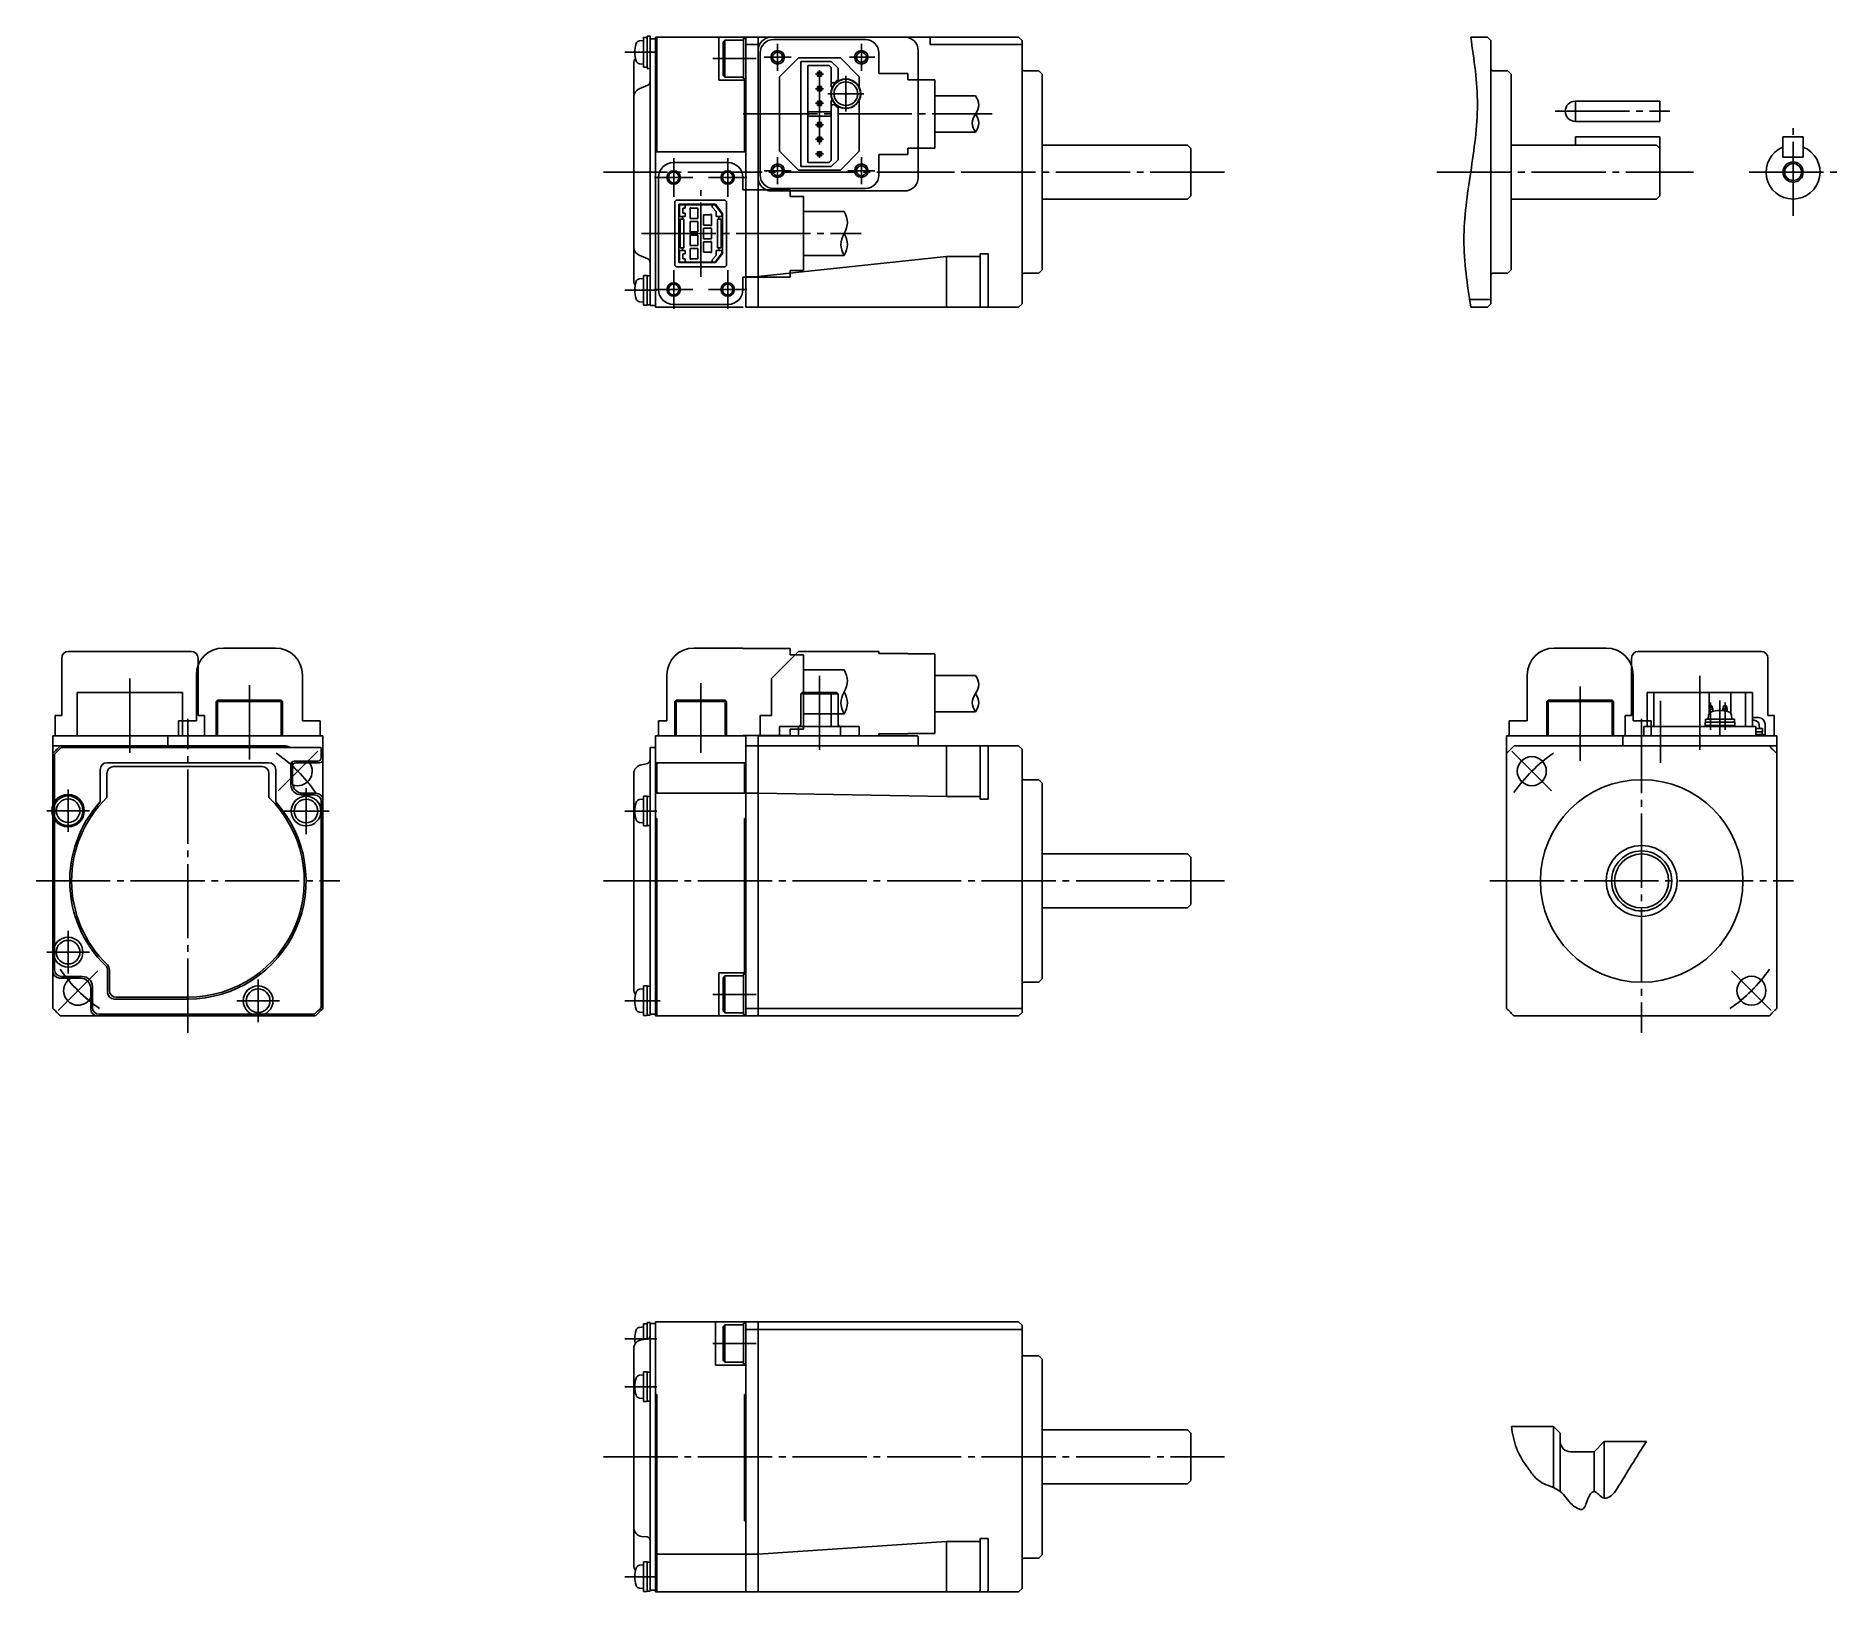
# Model space of a CAD drawing. Header units: millimetres. Extents: x -140 to 127, y -102 to 129.
import ezdxf

# ---------------------------------------------------------------- set-up
doc = ezdxf.new("R2010")
doc.units = ezdxf.units.MM
doc.linetypes.add('DASH_CENTER', pattern=[14, 11, -1, 1, -1])

msp = doc.modelspace()

# ---------------------------------------------------------------- linework, layer by layer
at = {"color": 7, "linetype": 'Continuous'}
for p, q in [((-49.05, 128.45), (-49.55, 128.45)), ((-49.55, 124.05), (-49.55, 128.45)), ((-48.6, 128.65), (-49.05, 128.65)), ((-49.05, 123.85), (-49.05, 128.65)), ((-48.6, 126.45), (-48.6, 128.65)), ((-48.6, 128.25), (-47.8, 128.25)), ((-47.8, 128.5), (-34.4, 128.5)), ((-47.8, 88.5), (-47.8, 128.5)), ((-47.6, 128.5), (-47.6, 111.5)), ((-38.4, 122.1), (-38.4, 128.5)), ((-37.53, 128.05), (-37.78, 127.8)), ((-37.53, 128.05), (-34.78, 128.05)), ((-37.53, 128.05), (-37.53, 122.55)), ((-34.4, 128.3), (-34.78, 128.3)), ((-34.78, 122.3), (-34.78, 128.3)), ((-34.4, 128.5), (-34.4, 88.5)), ((-32.6, 128.5), (-34.4, 128.5)), ((-32.5, 128.5), (-32.6, 128.4)), ((-32.6, 128.5), (-32.6, 126.5)), ((6, 128.5), (-32.5, 128.5)), ((-7.1, 127.37), (-7.1, 128.5)), ((6, 128.5), (6.5, 128)), ((75.46, 128.5), (72.96, 128.5)), ((75.96, 128), (75.46, 128.5)), ((-49.55, 128), (-50.14, 127.95)), ((-48.6, 121.83), (-48.6, 126.45)), ((-37.78, 122.8), (-37.78, 127.8)), ((-32.6, 127.37), (-34.4, 127.37)), ((-32.6, 126.5), (-32.6, 107.7)), ((-29.4, 122.6), (-26.6, 125.4)), ((-26.6, 125.4), (-20.4, 125.4)), ((-20.4, 125.4), (-17.6, 122.6)), ((-8.9, 126.5), (-8.9, 107.7)), ((6.5, 127.37), (-7.1, 127.37)), ((6.5, 89), (6.5, 128)), ((75.96, 89), (75.96, 128)), ((-51, 119.63), (-51, 124.57)), ((-50.14, 124.55), (-49.55, 124.5)), ((-49.05, 124.05), (-49.55, 124.05)), ((-48.6, 123.85), (-49.05, 123.85)), ((-37.78, 122.8), (-37.53, 122.55)), ((-26.25, 109.3), (-26.25, 124.9)), ((-26.25, 124.9), (-21.75, 124.9)), ((-25.25, 124.3), (-22.05, 124.3)), ((-25.25, 109.9), (-25.25, 124.3)), ((-23.82, 123.32), (-23.72, 123.22)), ((-23.18, 123.32), (-23.82, 123.32)), ((-23.82, 123.32), (-23.82, 122.68)), ((-23.82, 122.68), (-23.72, 122.78)), ((-23.28, 123.22), (-23.72, 123.22)), ((-23.72, 123.22), (-23.72, 122.78)), ((-23.72, 122.78), (-23.28, 122.78)), ((-23.28, 123.22), (-23.18, 123.32)), ((-23.28, 122.78), (-23.28, 123.22)), ((-23.28, 122.78), (-23.18, 122.68)), ((-23.18, 122.68), (-23.18, 123.32)), ((-22.05, 124.3), (-21.75, 124)), ((-21.75, 124.9), (-20.75, 123.9)), ((-21.75, 122), (-21.75, 124)), ((-20.75, 123.9), (-20.75, 122.15)), ((9, 123.5), (6.8, 123.5)), ((9, 123.5), (9.5, 123)), ((9.5, 123), (9.5, 94)), ((78.46, 123.5), (76.26, 123.5)), ((78.46, 123.5), (78.96, 123)), ((78.96, 123), (78.96, 94)), ((-48.91, 121.37), (-50.2, 120.83)), ((-48.6, 95.17), (-48.6, 121.83)), ((-34.6, 122.1), (-38.4, 122.1)), ((-34.78, 122.55), (-37.53, 122.55)), ((-34.4, 122.3), (-34.78, 122.3)), ((-34.6, 111.5), (-34.6, 122.3)), ((-29.4, 111.6), (-29.4, 122.6)), ((-23.82, 122.68), (-23.18, 122.68)), ((-23.82, 121.17), (-23.82, 120.53)), ((-23.18, 121.17), (-23.82, 121.17)), ((-23.82, 121.17), (-23.72, 121.07)), ((-23.82, 120.53), (-23.72, 120.63)), ((-23.82, 120.53), (-23.18, 120.53)), ((-23.72, 121.07), (-23.72, 120.63)), ((-23.28, 121.07), (-23.72, 121.07)), ((-23.72, 120.63), (-23.28, 120.63)), ((-23.28, 121.07), (-23.18, 121.17)), ((-23.28, 120.63), (-23.28, 121.07)), ((-23.28, 120.63), (-23.18, 120.53)), ((-23.18, 120.53), (-23.18, 121.17)), ((-21.75, 122), (-21.75, 121.1)), ((-21.75, 121.1), (-21.56, 121.1)), ((-17.6, 122.6), (-17.6, 121.02)), ((-51, 108.5), (-51, 119.63)), ((-25.25, 117.4), (-21.75, 117.4)), ((-23.82, 119.02), (-23.72, 118.92)), ((-23.18, 119.02), (-23.82, 119.02)), ((-23.82, 119.02), (-23.82, 118.38)), ((-23.82, 118.38), (-23.72, 118.48)), ((-23.82, 118.38), (-23.18, 118.38)), ((-23.28, 118.92), (-23.72, 118.92)), ((-23.72, 118.92), (-23.72, 118.48)), ((-23.72, 118.48), (-23.28, 118.48)), ((-23.28, 118.92), (-23.18, 119.02)), ((-23.28, 118.48), (-23.28, 118.92)), ((-23.28, 118.48), (-23.18, 118.38)), ((-23.18, 118.38), (-23.18, 119.02)), ((-21.75, 119.1), (-21.56, 119.1)), ((-21.75, 118.2), (-21.75, 119.1)), ((-21.75, 118.2), (-21.75, 110.2)), ((-20.75, 118.05), (-20.75, 110.3)), ((-17.6, 119.18), (-17.6, 111.6)), ((100.96, 119), (88.46, 119)), ((88.46, 119), (88.46, 116)), ((100.96, 116), (100.96, 119)), ((-21.75, 116.8), (-25.25, 116.8)), ((-23.82, 115.82), (-23.82, 115.18)), ((-23.18, 115.82), (-23.82, 115.82)), ((-23.72, 115.72), (-23.82, 115.82)), ((-23.72, 115.28), (-23.82, 115.18)), ((-23.82, 115.18), (-23.18, 115.18)), ((-23.72, 115.72), (-23.72, 115.28)), ((-23.28, 115.72), (-23.72, 115.72)), ((-23.72, 115.28), (-23.28, 115.28)), ((-23.18, 115.82), (-23.28, 115.72)), ((-23.28, 115.28), (-23.28, 115.72)), ((-23.18, 115.18), (-23.28, 115.28)), ((-23.18, 115.18), (-23.18, 115.82)), ((88.46, 116), (100.96, 116)), ((-23.72, 113.57), (-23.82, 113.67)), ((-23.18, 113.67), (-23.82, 113.67)), ((-23.82, 113.67), (-23.82, 113.03)), ((-23.72, 113.13), (-23.82, 113.03)), ((-23.82, 113.03), (-23.18, 113.03)), ((-23.28, 113.57), (-23.72, 113.57)), ((-23.72, 113.57), (-23.72, 113.13)), ((-23.72, 113.13), (-23.28, 113.13)), ((-23.18, 113.67), (-23.28, 113.57)), ((-23.28, 113.13), (-23.28, 113.57)), ((-23.18, 113.03), (-23.28, 113.13)), ((-23.18, 113.03), (-23.18, 113.67)), ((31, 112.5), (9.5, 112.5)), ((31, 112.5), (31.5, 112)), ((100.46, 112.5), (78.96, 112.5)), ((88.46, 113.7), (100.96, 113.7)), ((88.46, 112.5), (88.46, 113.7)), ((100.46, 112.5), (100.96, 112)), ((100.96, 113.7), (100.96, 112)), ((119.21, 113.7), (119.21, 110.7)), ((119.21, 113.7), (122.21, 113.7)), ((122.21, 110.7), (122.21, 113.7)), ((-47.8, 111.5), (-34.4, 111.5)), ((-26.6, 108.8), (-29.4, 111.6)), ((-22.05, 109.9), (-25.25, 109.9)), ((-23.82, 111.52), (-23.82, 110.88)), ((-23.18, 111.52), (-23.82, 111.52)), ((-23.72, 111.42), (-23.82, 111.52)), ((-23.72, 110.98), (-23.82, 110.88)), ((-23.82, 110.88), (-23.18, 110.88)), ((-23.72, 111.42), (-23.72, 110.98)), ((-23.28, 111.42), (-23.72, 111.42)), ((-23.72, 110.98), (-23.28, 110.98)), ((-23.18, 111.52), (-23.28, 111.42)), ((-23.28, 110.98), (-23.28, 111.42)), ((-23.18, 110.88), (-23.28, 110.98)), ((-23.18, 110.88), (-23.18, 111.52)), ((-21.75, 110.2), (-22.05, 109.9)), ((-20.75, 110.3), (-21.75, 109.3)), ((-17.6, 111.6), (-20.4, 108.8)), ((31.5, 105), (31.5, 112)), ((100.96, 105), (100.96, 112)), ((119.21, 110.7), (122.21, 110.7)), ((-51, 97.37), (-51, 108.5)), ((-32.6, 107.7), (-32.6, 88.5)), ((-20.4, 108.8), (-26.6, 108.8)), ((-21.75, 109.3), (-26.25, 109.3)), ((-44.93, 104.13), (-44.73, 104.33)), ((-44.93, 104.13), (-44.93, 94.68)), ((-37.48, 104.33), (-44.73, 104.33)), ((-37.48, 104.33), (-37.28, 104.13)), ((-37.28, 94.68), (-37.28, 104.13)), ((-10.9, 105.7), (-30.6, 105.7)), ((9.5, 104.5), (31, 104.5)), ((31.5, 105), (31, 104.5)), ((78.96, 104.5), (100.46, 104.5)), ((100.96, 105), (100.46, 104.5)), ((-44.35, 95.08), (-44.35, 103.73)), ((-44.35, 103.73), (-38.9, 103.73)), ((-44.25, 101.9), (-44.25, 103.65)), ((-44.25, 103.65), (-43.4, 103.65)), ((-43.4, 101.9), (-44.25, 101.9)), ((-44.15, 101.5), (-44.15, 97.3)), ((-44.15, 101.5), (-43.58, 101.5)), ((-43.8, 101.9), (-43.8, 101.5)), ((-43.4, 103.15), (-43.75, 103.15)), ((-43.75, 103.15), (-43.75, 102.4)), ((-43.75, 102.4), (-43.4, 102.4)), ((-43.58, 101.5), (-43.58, 97.3)), ((-43.4, 103.65), (-43.4, 103.15)), ((-43.4, 103.65), (-39.4, 103.65)), ((-43.4, 102.4), (-43.4, 101.9)), ((-42.68, 103.2), (-42.68, 101.6)), ((-42.5, 103.2), (-42.68, 103.2)), ((-42.68, 101.6), (-42.5, 101.6)), ((-42.5, 103.17), (-42.5, 103.2)), ((-41.5, 103.17), (-42.5, 103.17)), ((-42.5, 101.63), (-41.5, 101.63)), ((-42.5, 101.6), (-42.5, 101.63)), ((-41.5, 101.63), (-41.5, 103.17)), ((-39.7, 102.17), (-40.7, 102.17)), ((-40.7, 102.17), (-40.7, 100.63)), ((-39.7, 102.2), (-39.7, 102.17)), ((-39.52, 102.2), (-39.7, 102.2)), ((-39.52, 100.6), (-39.52, 102.2)), ((-39.4, 103.28), (-39.4, 103.65)), ((-38.97, 103.65), (-39.4, 103.65)), ((-38.8, 102.65), (-39.4, 103.28)), ((-37.95, 102.32), (-38.97, 103.65)), ((-37.85, 102.35), (-38.9, 103.73)), ((-38.8, 101.9), (-38.8, 102.65)), ((-37.95, 101.9), (-38.8, 101.9)), ((-38.63, 97.3), (-38.63, 101.5)), ((-38.63, 101.5), (-38.05, 101.5)), ((-38.4, 101.5), (-38.4, 101.9)), ((-38.05, 97.3), (-38.05, 101.5)), ((-37.95, 101.9), (-37.95, 102.32)), ((-37.85, 96.45), (-37.85, 102.35)), ((-44.15, 100.25), (-44.35, 100.25)), ((-42.5, 101.2), (-42.68, 101.2)), ((-42.68, 101.2), (-42.68, 99.6)), ((-42.68, 99.6), (-42.5, 99.6)), ((-42.5, 99.2), (-42.68, 99.2)), ((-42.68, 99.2), (-42.68, 97.6)), ((-42.5, 101.17), (-42.5, 101.2)), ((-41.5, 101.17), (-42.5, 101.17)), ((-42.5, 99.6), (-42.5, 99.63)), ((-42.5, 99.63), (-41.5, 99.63)), ((-42.5, 99.17), (-42.5, 99.2)), ((-41.5, 99.17), (-42.5, 99.17)), ((-41.5, 99.63), (-41.5, 101.17)), ((-41.5, 97.63), (-41.5, 99.17)), ((-40.7, 100.63), (-39.7, 100.63)), ((-40.7, 100.17), (-40.7, 98.63)), ((-39.7, 100.17), (-40.7, 100.17)), ((-39.7, 100.63), (-39.7, 100.6)), ((-39.7, 100.6), (-39.52, 100.6)), ((-39.52, 100.2), (-39.7, 100.2)), ((-39.7, 100.2), (-39.7, 100.17)), ((-39.52, 98.6), (-39.52, 100.2)), ((-38.05, 100.25), (-37.85, 100.25)), ((-51, 92.43), (-51, 97.37)), ((-50.2, 96.17), (-48.91, 95.63)), ((-44.35, 98.55), (-44.15, 98.55)), ((-44.25, 95.15), (-44.25, 96.9)), ((-44.25, 96.9), (-43.4, 96.9)), ((-43.58, 97.3), (-44.15, 97.3)), ((-43.8, 97.3), (-43.8, 96.9)), ((-43.4, 96.4), (-43.75, 96.4)), ((-43.75, 96.4), (-43.75, 95.65)), ((-43.4, 96.9), (-43.4, 96.4)), ((-42.68, 97.6), (-42.5, 97.6)), ((-42.68, 97.2), (-42.68, 95.6)), ((-42.5, 97.2), (-42.68, 97.2)), ((-42.5, 97.6), (-42.5, 97.63)), ((-42.5, 97.63), (-41.5, 97.63)), ((-42.5, 97.17), (-42.5, 97.2)), ((-41.5, 97.17), (-42.5, 97.17)), ((-41.5, 95.63), (-41.5, 97.17)), ((-40.7, 98.63), (-39.7, 98.63)), ((-40.7, 98.17), (-40.7, 96.63)), ((-39.7, 98.17), (-40.7, 98.17)), ((-40.7, 96.63), (-39.7, 96.63)), ((-39.7, 98.63), (-39.7, 98.6)), ((-39.7, 98.6), (-39.52, 98.6)), ((-39.52, 98.2), (-39.7, 98.2)), ((-39.7, 98.2), (-39.7, 98.17)), ((-39.7, 96.63), (-39.7, 96.6)), ((-39.7, 96.6), (-39.52, 96.6)), ((-39.52, 96.6), (-39.52, 98.2)), ((-39.4, 95.52), (-38.8, 96.15)), ((-38.97, 95.15), (-37.95, 96.48)), ((-38.9, 95.08), (-37.85, 96.45)), ((-38.8, 96.15), (-38.8, 96.9)), ((-38.8, 96.9), (-37.95, 96.9)), ((-38.05, 97.3), (-38.63, 97.3)), ((-38.4, 96.9), (-38.4, 97.3)), ((-37.85, 98.55), (-38.05, 98.55)), ((-37.95, 96.48), (-37.95, 96.9)), ((1.5, 96.4), (0.3, 96.4)), ((0.3, 96.4), (0.3, 88.5)), ((1.5, 88.5), (1.5, 96.4)), ((-48.6, 90.55), (-48.6, 95.17)), ((-44.93, 94.68), (-44.73, 94.48)), ((-44.73, 94.48), (-37.48, 94.48)), ((-38.9, 95.08), (-44.35, 95.08)), ((-43.4, 95.15), (-44.25, 95.15)), ((-43.75, 95.65), (-43.4, 95.65)), ((-43.4, 95.65), (-43.4, 95.15)), ((-43.4, 95.15), (-39.4, 95.15)), ((-42.68, 95.6), (-42.5, 95.6)), ((-42.5, 95.63), (-41.5, 95.63)), ((-42.5, 95.6), (-42.5, 95.63)), ((-39.4, 95.15), (-39.4, 95.52)), ((-39.4, 95.15), (-38.97, 95.15)), ((-37.28, 94.68), (-37.48, 94.48)), ((-32.6, 93.04), (-4.7, 96)), ((0.3, 96), (-4.7, 96)), ((-4.7, 96), (-4.7, 88.5)), ((6.8, 93.5), (9, 93.5)), ((9.5, 94), (9, 93.5)), ((76.26, 93.5), (78.46, 93.5)), ((78.96, 94), (78.46, 93.5)), ((-49.55, 92.75), (-50.14, 92.7)), ((-49.05, 93.2), (-49.55, 93.2)), ((-49.55, 88.8), (-49.55, 93.2)), ((-49.05, 88.8), (-49.05, 93.2)), ((-48.6, 93.15), (-49.05, 93.15)), ((-32.6, 93), (-34.4, 93)), ((-50.14, 89.3), (-49.55, 89.25)), ((-49.05, 88.8), (-49.55, 88.8)), ((-48.6, 88.85), (-49.05, 88.85)), ((-48.6, 88.75), (-48.6, 90.55)), ((-47.8, 88.75), (-48.6, 88.75)), ((-34.8, 88.5), (-47.8, 88.5)), ((-32.6, 88.5), (-34.4, 88.5)), ((-32.6, 88.5), (6, 88.5)), ((6, 88.5), (6.5, 89)), ((72.69, 89.63), (75.96, 89.63)), ((72.96, 88.5), (75.46, 88.5)), ((75.96, 89), (75.46, 88.5)), ((-133.45, 31.4), (-133.45, 25)), ((-117.85, 31.4), (-133.45, 31.4)), ((-117.85, 25), (-117.85, 31.4)), ((-112.88, 30.1), (-112.68, 30.3)), ((-112.88, 25), (-112.88, 30.1)), ((-112.88, 30.1), (-103.02, 30.1)), ((-112.68, 25), (-112.68, 30.3)), ((-112.68, 30.3), (-103.22, 30.3)), ((-103.22, 30.3), (-103.02, 30.1)), ((-103.22, 30.3), (-103.22, 25)), ((-103.02, 30.1), (-103.02, 25)), ((-44.93, 30.1), (-44.73, 30.3)), ((-44.93, 30.1), (-37.28, 30.1)), ((-44.93, 25), (-44.93, 30.1)), ((-44.73, 25), (-44.73, 30.3)), ((-44.73, 30.3), (-37.48, 30.3)), ((-37.48, 30.3), (-37.48, 25)), ((-37.48, 30.3), (-37.28, 30.1)), ((-37.28, 30.1), (-37.28, 25)), ((-26.25, 31.2), (-26.05, 31.4)), ((-26.25, 31.2), (-20.75, 31.2)), ((-26.25, 26.6), (-26.25, 31.2)), ((-26.05, 31.4), (-20.95, 31.4)), ((-21.75, 31.2), (-21.95, 31.4)), ((-21.75, 31.2), (-21.75, 26.4)), ((-20.95, 31.4), (-20.75, 31.2)), ((-20.75, 31.2), (-20.75, 26.6)), ((84.45, 30.3), (84.25, 30.1)), ((84.25, 25), (84.25, 30.1)), ((84.25, 30.1), (94.1, 30.1)), ((84.45, 25), (84.45, 30.3)), ((84.45, 30.3), (93.9, 30.3)), ((93.9, 25), (93.9, 30.3)), ((94.1, 30.1), (93.9, 30.3)), ((94.1, 30.1), (94.1, 25)), ((99.08, 31.4), (99.08, 26.4)), ((114.68, 31.4), (99.08, 31.4)), ((100.08, 31.4), (100.08, 26.4)), ((108.28, 31.4), (108.28, 28.33)), ((108.28, 29.45), (108.7, 29.45)), ((108.7, 29.45), (108.8, 28.95)), ((110.31, 28.95), (110.41, 29.45)), ((110.41, 29.45), (110.85, 29.45)), ((110.85, 29.45), (110.95, 28.95)), ((111.47, 31.4), (111.47, 28.33)), ((113.68, 31.4), (113.68, 26.4)), ((114.68, 26.4), (114.68, 31.4)), ((107.68, 26.5), (107.68, 27)), ((107.68, 27), (109.88, 27)), ((107.73, 27.45), (107.73, 27)), ((107.73, 27.45), (109.88, 27.45)), ((108.18, 28.04), (108.13, 27.45)), ((108.8, 28.95), (108.28, 28.95)), ((108.8, 28.95), (108.8, 28.62)), ((109.88, 27.45), (112.03, 27.45)), ((109.88, 27), (112.08, 27)), ((110.31, 28.95), (110.31, 28.73)), ((110.95, 28.95), (110.31, 28.95)), ((110.95, 28.95), (110.95, 28.62)), ((111.63, 27.45), (111.57, 28.04)), ((112.03, 27), (112.03, 27.45)), ((112.08, 27), (112.08, 26.5)), ((114.68, 27.7), (115.58, 27.7)), ((115.73, 26.1), (115.67, 26.69)), ((116.58, 26.7), (116.58, 25)), ((-137.05, 25), (-120.05, 25)), ((-137.05, 23.5), (-137.05, 25)), ((-120.05, 23.5), (-120.05, 24.9)), ((-119.95, 25), (-97.15, 25)), ((-97.05, 22.37), (-97.05, 24.9)), ((-47.8, 25), (-34.4, 25)), ((-47.8, -16.5), (-47.8, 25)), ((-34.4, 25), (-34.4, -16.5)), ((-32.6, 24.9), (-32.5, 25)), ((-32.6, 24.9), (-32.6, -16.5)), ((-9, 25), (-32.5, 25)), ((-29.4, 26.4), (-17.6, 26.4)), ((-29.4, 25), (-29.4, 26.4)), ((-26.6, 26.4), (-26.6, 25)), ((-26.45, 26.4), (-26.25, 26.6)), ((-20.75, 26.6), (-20.55, 26.4)), ((-20.4, 26.4), (-20.4, 25)), ((-17.6, 26.4), (-17.6, 25)), ((-9, 25), (-8.9, 24.9)), ((-8.9, 24.9), (-8.9, 23.5)), ((78.28, 25), (78.28, -15.37)), ((78.28, 25), (95.48, 25)), ((95.48, 25), (118.28, 25)), ((95.48, 23.5), (95.48, 25)), ((98.58, 26.4), (98.58, 25)), ((115.18, 26.4), (98.58, 26.4)), ((107.68, 26.5), (109.88, 26.5)), ((108.33, 26.4), (108.33, 26.5)), ((109.88, 26.5), (112.08, 26.5)), ((111.43, 26.5), (111.43, 26.4)), ((115.18, 26.4), (115.18, 25)), ((115.18, 26.1), (116.18, 26.1)), ((116.18, 25.6), (115.18, 25.6)), ((115.18, 25.2), (116.48, 25.2)), ((116.18, 25.6), (116.13, 25.6)), ((116.13, 25.6), (116.13, 25.2)), ((116.18, 26.1), (116.18, 25.6)), ((118.28, 25), (118.28, -15.37)), ((-137.05, -15.37), (-137.05, 23.5)), ((-137.05, 23.5), (-120.05, 23.5)), ((-136.8, 22.28), (-136.8, -9.65)), ((-97.4, 23.25), (-135.83, 23.25)), ((-120.05, 23.5), (-102.55, 23.5)), ((-97.3, 21.75), (-97.3, 23.15)), ((-97.05, -15.37), (-97.05, 22.37)), ((-48.6, 23.25), (-47.8, 23.25)), ((-48.6, 21.4), (-48.6, 23.25)), ((-48.6, -16.4), (-48.6, 21.4)), ((-34.4, 23.5), (-32.6, 23.5)), ((-34.4, 23.5), (-32.6, 23.5)), ((-34.4, 23.5), (-34.4, -16.5)), ((6, 23.5), (-32.6, 23.5)), ((-32.6, 23.5), (-32.6, -16.5)), ((-4.7, 23.5), (-4.7, 16)), ((0.3, 23.5), (0.3, 15.6)), ((1.5, 15.6), (1.5, 23.5)), ((6.5, 23), (6, 23.5)), ((6.5, -16), (6.5, 23)), ((79.4, 23.5), (118.28, 23.5)), ((-130.05, 15.22), (-130.05, 20)), ((-129.05, 21), (-105.05, 21)), ((-129.05, 15.86), (-129.05, 19.43)), ((-128.05, 20.43), (-106.05, 20.43)), ((-105.05, 19.43), (-105.05, 15.86)), ((-104.05, 20), (-104.05, 15.22)), ((-101.8, 20.75), (-101.8, 17.75)), ((-101.55, 20.5), (-101.55, 21.18)), ((-101.55, 18), (-101.55, 20.5)), ((-97.8, 21.25), (-101.3, 21.25)), ((-101.05, 21), (-97.55, 21)), ((-51, 3.5), (-51, 19.41)), ((-50, 20.67), (-48.99, 20.91)), ((-47.8, 21), (-34.4, 21)), ((-47.6, 16.5), (-47.6, 21)), ((-34.6, 21), (-34.6, 16.5)), ((-100.3, 16.25), (-98.3, 16.25)), ((-98.05, 16.5), (-100.05, 16.5)), ((-49.55, 11.65), (-49.55, 16.05)), ((-49.05, 16.05), (-49.55, 16.05)), ((-49.05, 11.65), (-49.05, 16.05)), ((-34.4, 16.5), (-47.8, 16.5)), ((-34.4, 16.5), (-32.6, 16.5)), ((-34.4, 16.5), (-32.6, 16.5)), ((-32.6, 16.49), (-4.7, 16)), ((9, 18.5), (6.8, 18.5)), ((9, 18.5), (9.5, 18)), ((9.5, 18), (9.5, -11)), ((-97.3, -15.33), (-97.3, 15.25)), ((-49.55, 15.6), (-50.14, 15.55)), ((-48.6, 16), (-49.05, 16)), ((-4.7, 16), (0.3, 16)), ((0.3, 15.6), (1.5, 15.6)), ((-50.14, 12.15), (-49.55, 12.1)), ((-49.05, 11.65), (-49.55, 11.65)), ((-48.6, 11.7), (-49.05, 11.7)), ((-47.8, 12.75), (-47.6, 12.75)), ((-47.6, 12.75), (-47.6, -16.5)), ((-34.6, 12.75), (-34.4, 12.75)), ((-34.6, -10.3), (-34.6, 12.75)), ((31, 7.5), (9.5, 7.5)), ((31, 7.5), (31.5, 7)), ((31.5, 0), (31.5, 7)), ((-51, -12.57), (-51, 3.5)), ((31.5, 0), (31, -0.5)), ((9.5, -0.5), (31, -0.5)), ((-132.7, -10.65), (-135.8, -10.65)), ((-128.95, -13), (-128.95, -9.76)), ((-128.68, -9.65), (-128.68, -12.73)), ((-38.4, -10.1), (-34.6, -10.1)), ((-38.4, -16.5), (-38.4, -10.1)), ((-37.53, -10.55), (-37.78, -10.8)), ((-37.53, -10.55), (-34.78, -10.55)), ((-37.53, -10.55), (-37.53, -16.05)), ((-34.78, -10.3), (-34.4, -10.3)), ((-34.78, -16.3), (-34.78, -10.3)), ((-136.05, -10.9), (-132.95, -10.9)), ((-131.45, -12.4), (-131.45, -15.5)), ((-131.2, -15.25), (-131.2, -12.15)), ((-49.55, -12.5), (-50.14, -12.55)), ((-49.55, -16.45), (-49.55, -12.05)), ((-49.05, -12.05), (-49.55, -12.05)), ((-49.05, -16.45), (-49.05, -12.05)), ((-48.6, -12.1), (-49.05, -12.1)), ((-37.78, -15.8), (-37.78, -10.8)), ((6.8, -11.5), (9, -11.5)), ((9.5, -11), (9, -11.5)), ((-117.05, -14), (-127.95, -14)), ((-127.68, -13.73), (-117.05, -13.73)), ((-50.14, -15.95), (-49.55, -16)), ((-37.78, -15.8), (-37.53, -16.05)), ((-34.4, -15.37), (-32.6, -15.37)), ((-34.4, -15.37), (-32.6, -15.37)), ((-32.6, -15.37), (6.5, -15.37)), ((6.5, -16), (6, -16.5)), ((-98.18, -16.5), (-135.93, -16.5)), ((-130.2, -16.25), (-98.28, -16.25)), ((-49.05, -16.45), (-49.55, -16.45)), ((-48.6, -16.4), (-49.05, -16.4)), ((-47.8, -16.25), (-48.6, -16.25)), ((-34.4, -16.5), (-47.8, -16.5)), ((-34.78, -16.05), (-37.53, -16.05)), ((-34.78, -16.3), (-34.4, -16.3)), ((-34.4, -16.5), (-32.6, -16.5)), ((-34.4, -16.5), (-32.6, -16.5)), ((-32.6, -16.4), (-32.5, -16.5)), ((-32.6, -16.4), (-32.5, -16.5)), ((-32.5, -16.5), (6, -16.5)), ((117.15, -16.5), (79.4, -16.5)), ((-49.55, -62.57), (-50.14, -62.62)), ((-49.05, -62.12), (-49.55, -62.12)), ((-49.55, -64.43), (-49.55, -62.12)), ((-48.6, -61.92), (-49.05, -61.92)), ((-49.05, -64.37), (-49.05, -61.92)), ((-48.6, -101.72), (-48.6, -61.92)), ((-48.6, -62.07), (-47.8, -62.07)), ((-34.4, -61.82), (-47.8, -61.82)), ((-47.8, -101.82), (-47.8, -61.82)), ((-38.9, -61.82), (-38.9, -68.22)), ((-37.53, -62.27), (-37.78, -62.52)), ((-37.78, -67.52), (-37.78, -62.52)), ((-37.53, -62.27), (-37.53, -67.77)), ((-37.53, -62.27), (-34.78, -62.27)), ((-34.78, -68.02), (-34.78, -62.02)), ((-34.4, -62.02), (-34.78, -62.02)), ((-34.4, -61.82), (-34.4, -101.82)), ((-34.4, -61.82), (-32.6, -61.82)), ((-32.6, -62.94), (-34.4, -62.94)), ((6, -61.82), (-32.6, -61.82)), ((-32.6, -61.82), (-32.6, -101.82)), ((6.5, -62.94), (-32.6, -62.94)), ((6.5, -62.32), (6, -61.82)), ((6.5, -101.32), (6.5, -62.32)), ((-51, -81.82), (-51, -65.75)), ((-49.04, -64.37), (-49.85, -64.46)), ((-49.55, -73.62), (-49.55, -69.22)), ((-49.05, -69.22), (-49.55, -69.22)), ((-49.05, -73.62), (-49.05, -69.22)), ((-48.6, -69.27), (-49.05, -69.27)), ((-38.9, -68.22), (-34.4, -68.22)), ((-37.78, -67.52), (-37.53, -67.77)), ((-34.78, -67.77), (-37.53, -67.77)), ((-34.4, -68.02), (-34.78, -68.02)), ((9, -66.82), (6.8, -66.82)), ((9.5, -67.32), (9, -66.82)), ((9.5, -96.32), (9.5, -67.32)), ((-49.55, -69.67), (-50.14, -69.72)), ((-50.14, -73.12), (-49.55, -73.17)), ((-49.05, -73.62), (-49.55, -73.62)), ((-48.6, -73.57), (-49.05, -73.57)), ((-47.8, -72.57), (-47.6, -72.57)), ((-47.6, -72.57), (-47.6, -101.82)), ((-34.6, -91.27), (-34.6, -72.57)), ((-34.6, -72.57), (-34.4, -72.57)), ((78.98, -77.3), (85.23, -77.3)), ((85.23, -77.3), (86.23, -78.3)), ((85.23, -77.3), (85.23, -86.35)), ((31, -77.82), (9.5, -77.82)), ((31, -77.82), (31.5, -78.32)), ((31.5, -85.32), (31.5, -78.32)), ((86.23, -78.3), (86.23, -86.95)), ((91.23, -81.05), (92.73, -79.55)), ((92.73, -79.55), (92.73, -87.93)), ((92.73, -79.55), (98.98, -79.55)), ((-51, -97.89), (-51, -81.82)), ((87.73, -81.05), (91.23, -81.05)), ((91.23, -81.05), (91.23, -86.95)), ((31.5, -85.32), (31, -85.82)), ((9.5, -85.82), (31, -85.82)), ((-34.6, -91.27), (-34.4, -91.27)), ((-49.85, -93.58), (-49.04, -93.67)), ((-4.7, -94.32), (-32.6, -96.21)), ((0.3, -94.32), (-4.7, -94.32)), ((-4.7, -94.32), (-4.7, -101.82)), ((1.5, -93.92), (0.3, -93.92)), ((0.3, -93.92), (0.3, -101.82)), ((1.5, -101.82), (1.5, -93.92)), ((-49.55, -97.82), (-50.14, -97.87)), ((-49.05, -97.37), (-49.55, -97.37)), ((-49.55, -101.77), (-49.55, -97.37)), ((-49.05, -101.77), (-49.05, -97.37)), ((-48.6, -97.42), (-49.05, -97.42)), ((-47.6, -96.22), (-34.4, -96.22)), ((-32.6, -96.22), (-34.4, -96.22)), ((6.8, -96.82), (9, -96.82)), ((9.5, -96.32), (9, -96.82)), ((-50.14, -101.27), (-49.55, -101.32)), ((6.5, -101.32), (6, -101.82)), ((-49.05, -101.77), (-49.55, -101.77)), ((-48.6, -101.72), (-49.05, -101.72)), ((-47.8, -101.57), (-48.6, -101.57)), ((-34.4, -101.82), (-47.8, -101.82)), ((-34.4, -101.82), (-32.6, -101.82)), ((-32.6, -101.72), (-32.5, -101.82)), ((-32.5, -101.82), (6, -101.82))]:
    msp.add_line(p, q, dxfattribs=at)
at = {"color": 4, "linetype": 'Continuous'}
for p, q in [((-16.7, 128.15), (-30.3, 128.15)), ((-32.3, 126.15), (-32.3, 108.05)), ((-14.7, 123.1), (-14.7, 126.15)), ((-14.7, 123.1), (-10.4, 123.1)), ((-10.4, 123.1), (-10.4, 122.15)), ((-10.4, 122.15), (-6.4, 122.15)), ((-6.4, 122.15), (-6.4, 112.05)), ((-6.4, 119.8), (-0.4, 119.8)), ((-10.4, 112.05), (-10.4, 111.1)), ((-6.4, 112.05), (-10.4, 112.05)), ((-6.4, 114.4), (-0.4, 114.4)), ((-37.05, 109.9), (-45.15, 109.9)), ((-10.4, 111.1), (-14.7, 111.1)), ((-14.7, 108.05), (-14.7, 111.1)), ((-47.35, 107.7), (-47.35, 91.1)), ((-34.85, 105.85), (-34.85, 107.7)), ((-27.85, 105.85), (-34.85, 105.85)), ((-30.3, 106.05), (-16.7, 106.05)), ((-27.85, 104.9), (-27.85, 105.85)), ((-25.85, 104.9), (-27.85, 104.9)), ((-25.85, 93.9), (-25.85, 104.9)), ((-25.85, 102.65), (-19.85, 102.65)), ((-25.85, 96.15), (-19.85, 96.15)), ((-27.85, 93.9), (-25.85, 93.9)), ((-27.85, 92.95), (-27.85, 93.9)), ((-34.85, 92.95), (-27.85, 92.95)), ((-34.85, 91.1), (-34.85, 92.95)), ((-45.15, 88.9), (-37.05, 88.9)), ((-134.75, 37.5), (-116.55, 37.5)), ((-111.8, 38), (-104.1, 38)), ((-34.85, 38), (-42.1, 38)), ((-34.85, 38), (-34.85, 37.95)), ((-34.85, 37.95), (-27.85, 37.95)), ((-30.6, 33.5), (-26.6, 37.5)), ((-27.85, 37.95), (-27.85, 37)), ((-26.6, 37.5), (-14.7, 37.5)), ((-14.7, 37.5), (-14.7, 37.2)), ((85.33, 38), (93.03, 38)), ((97.78, 37.5), (115.98, 37.5)), ((-135.75, 28), (-135.75, 36.5)), ((-115.55, 36.5), (-115.55, 28)), ((-27.85, 37), (-25.85, 37)), ((-25.85, 37), (-25.85, 26)), ((-25.85, 34.75), (-19.85, 34.75)), ((-14.7, 37.2), (-10.4, 37.2)), ((-10.4, 37.2), (-10.4, 37.14)), ((-10.4, 37.14), (-6.4, 37.14)), ((-6.4, 37.14), (-6.4, 25.36)), ((96.78, 28), (96.78, 36.5)), ((116.98, 36.5), (116.98, 28)), ((-115.8, 27.2), (-115.8, 34)), ((-100.1, 34), (-100.1, 27.2)), ((-46.1, 34), (-46.1, 27.2)), ((-30.6, 28), (-30.6, 33.5)), ((-6.4, 33.95), (-0.4, 33.95)), ((81.33, 27.2), (81.33, 34)), ((97.03, 34), (97.03, 27.2)), ((-136.7, 28), (-135.75, 28)), ((-136.7, 25), (-136.7, 28)), ((-118.45, 27.2), (-115.8, 27.2)), ((-118.45, 25), (-118.45, 27.2)), ((-115.55, 28), (-114.6, 28)), ((-114.6, 28), (-114.6, 25)), ((-100.1, 27.2), (-97.45, 27.2)), ((-97.45, 27.2), (-97.45, 25)), ((-47.35, 27.2), (-47.35, 25)), ((-46.1, 27.2), (-47.35, 27.2)), ((-32.3, 28), (-30.6, 28)), ((-32.3, 25), (-32.3, 28)), ((-25.85, 28.25), (-19.85, 28.25)), ((-6.4, 28.55), (-0.4, 28.55)), ((78.68, 27.2), (81.33, 27.2)), ((78.68, 25), (78.68, 27.2)), ((95.83, 28), (96.78, 28)), ((95.83, 25), (95.83, 28)), ((97.03, 27.2), (99.68, 27.2)), ((99.68, 27.2), (99.68, 25)), ((116.98, 28), (117.93, 28)), ((117.93, 28), (117.93, 25)), ((-114.6, 25), (-136.7, 25)), ((-97.45, 25), (-118.45, 25)), ((-47.35, 25), (-34.85, 25)), ((-34.85, 25.05), (-34.85, 25)), ((-27.85, 25.05), (-34.85, 25.05)), ((-32.3, 25), (-14.7, 25)), ((-27.85, 26), (-27.85, 25.05)), ((-27.85, 26), (-25.85, 26)), ((-14.7, 25.3), (-10.4, 25.3)), ((-14.7, 25), (-14.7, 25.3)), ((-10.4, 25.36), (-10.4, 25.3)), ((-6.4, 25.36), (-10.4, 25.36)), ((99.68, 25), (78.68, 25)), ((117.93, 25), (95.83, 25))]:
    msp.add_line(p, q, dxfattribs=at)
at = {"color": 1, "linetype": 'DASH_CENTER'}
for p, q in [((-47.6, 126.25), (-52.35, 126.25)), ((-31.7, 125.5), (-27.7, 125.5)), ((-29.7, 127.5), (-29.7, 123.5)), ((-19.05, 125.5), (-15.3, 125.5)), ((-17.3, 127.5), (-17.3, 123.5)), ((-32.9, 125.3), (-39.28, 125.3)), ((-24.07, 123), (-22.93, 123)), ((-23.5, 123.57), (-23.5, 110.63)), ((-19.6, 122.75), (-19.6, 117.45)), ((-24.07, 120.85), (-22.93, 120.85)), ((-16.95, 120.1), (-22.25, 120.1)), ((-24.07, 118.7), (-22.93, 118.7)), ((85.46, 117.5), (102.46, 117.5)), ((-34.8, 117.1), (2.1, 117.1)), ((-22.93, 115.5), (-24.07, 115.5)), ((120.71, 102), (120.71, 115)), ((-22.93, 113.35), (-24.07, 113.35)), ((-45.1, 104.85), (-45.1, 110.55)), ((-37.1, 104.85), (-37.1, 110.55)), ((-29.7, 110.7), (-29.7, 106.7)), ((-22.93, 111.2), (-24.07, 111.2)), ((-17.3, 110.7), (-17.3, 106.7)), ((-4, 108.5), (-55.5, 108.5)), ((-42.25, 107.7), (-47.95, 107.7)), ((-34.25, 107.7), (-39.95, 107.7)), ((-31.7, 108.7), (-27.7, 108.7)), ((-19.3, 108.7), (-15.3, 108.7)), ((36.5, 108.5), (-4, 108.5)), ((67.96, 108.5), (105.96, 108.5)), ((114.21, 108.5), (127.21, 108.5)), ((-41.1, 92.98), (-41.1, 105.83)), ((-49.85, 99.4), (-17.35, 99.4)), ((-45.1, 88.25), (-45.1, 93.95)), ((-37.1, 88.25), (-37.1, 93.95)), ((-47.6, 91), (-52.35, 91)), ((-47.95, 91.1), (-42.25, 91.1)), ((-39.95, 91.1), (-34.25, 91.1)), ((-125.65, 22.5), (-125.65, 33.9)), ((-107.95, 32.5), (-107.95, 21)), ((-41.1, 22.5), (-41.1, 32.8)), ((-23.5, 33.9), (-23.5, 22.5)), ((89.18, 21.3), (89.18, 32.8)), ((106.88, 33.9), (106.88, 22.5)), ((101.08, 30.2), (101.08, 21)), ((108.48, 29.95), (108.48, 25.9)), ((109.88, 25), (109.88, 30.25)), ((110.63, 29.95), (110.63, 25.9)), ((-117.05, -19), (-117.05, 27.5)), ((98.28, 27.5), (98.28, -19)), ((-103.69, 16.87), (-97.82, 22.73)), ((79.04, 22.73), (84.91, 16.87)), ((-134.8, 17.05), (-134.8, 10.75)), ((-99.55, 17.25), (-99.55, 10.45)), ((-131.65, 13.9), (-137.95, 13.9)), ((-96.15, 13.85), (-102.95, 13.85)), ((-47.6, 13.85), (-52.35, 13.85)), ((-139.55, 3.5), (-94.55, 3.5)), ((-55.5, 3.5), (36.5, 3.5)), ((75.78, 3.5), (120.78, 3.5)), ((-134.8, -3.9), (-134.8, -10.2)), ((-131.65, -7.05), (-137.95, -7.05)), ((-136.25, -15.69), (-130.38, -9.83)), ((111.61, -9.83), (117.47, -15.69)), ((-106.65, -11.1), (-106.65, -17.4)), ((-39.28, -13.3), (-32.9, -13.3)), ((-103.5, -14.25), (-109.8, -14.25)), ((-47.1, -14.25), (-52.35, -14.25)), ((-47.6, -64.32), (-52.35, -64.32)), ((-32.9, -65.02), (-39.28, -65.02)), ((-47.6, -71.42), (-52.35, -71.42)), ((-55.5, -81.82), (36.5, -81.82)), ((-47.6, -99.57), (-52.35, -99.57))]:
    msp.add_line(p, q, dxfattribs=at)
at = {"color": 2, "linetype": 'Continuous'}
for centre, radius in [((-29.7, 125.5), 1), ((-17.3, 125.5), 1), ((-29.7, 108.7), 1), ((-17.3, 108.7), 1), ((120.71, 108.5), 1.5), ((-45.1, 107.7), 1), ((-37.1, 107.7), 1), ((-45.1, 91.1), 1), ((-37.1, 91.1), 1)]:
    msp.add_circle(centre, radius, dxfattribs=at)
at = {"color": 7, "linetype": 'Continuous'}
for centre, radius in [((-29.7, 125.5), 0.75), ((-17.3, 125.5), 0.75), ((-19.6, 120.1), 2.2), ((-19.6, 120.1), 2.15), ((-19.6, 120.1), 1.75), ((-29.7, 108.7), 0.75), ((-17.3, 108.7), 0.75), ((120.71, 108.5), 1.25), ((-45.1, 107.7), 0.8), ((-37.1, 107.7), 0.8), ((-45.1, 91.1), 0.8), ((-37.1, 91.1), 0.8), ((82.01, 19.76), 2.15), ((-134.8, 13.9), 2.4), ((-134.8, 13.9), 2.2), ((-99.55, 13.85), 2.2), ((98.28, 3.5), 15), ((-134.8, 13.9), 1.75), ((-99.55, 13.85), 1.75), ((98.28, 3.5), 5.25), ((98.28, 3.5), 4.45), ((98.28, 3.5), 4), ((-134.8, -7.05), 2.2), ((-134.8, -7.05), 1.75), ((114.54, -12.76), 2.15), ((-106.65, -14.25), 2.2), ((-106.65, -14.25), 1.75)]:
    msp.add_circle(centre, radius, dxfattribs=at)
for centre, radius, start, end in [((-30.6, 126.5), 2, 90, 180), ((-10.9, 126.5), 2, 0, 90), ((-46.35, 126.25), 4.5, 163.6123, 180), ((-46.35, 126.25), 4.5, 180, 196.3877), ((-50.09, 127.35), 0.6, 95, 163.6123), ((-49.7, 124.57), 1.3, 144.2062, 180), ((-50.09, 125.15), 0.6, 196.3877, 265), ((6.8, 123.8), 0.3, 180, 270), ((76.26, 123.8), 0.3, 180, 270), ((-49.7, 119.63), 1.3, 112.6199, 180), ((-49.1, 121.83), 0.5, 292.6199, 0), ((-21.45, 122), 0.3, 180, 314.2758), ((-19.6, 120.1), 2.35, 119.2986, 134.2758), ((-21.45, 118.2), 0.3, 45.7242, 180), ((-19.6, 120.1), 2.35, 225.7242, 240.7014), ((88.46, 117.5), 1.5, 90, 180), ((88.46, 117.5), 1.5, 180, 270), ((120.71, 108.5), 4, 112.0243, 270), ((120.71, 108.5), 4, 270, 67.9757), ((-30.6, 107.7), 2, 180, 270), ((-10.9, 107.7), 2, 270, 0), ((-49.7, 97.37), 1.3, 180, 247.3801), ((-49.1, 95.17), 0.5, 0, 67.3801), ((6.8, 93.2), 0.3, 90, 180), ((76.26, 93.2), 0.3, 90, 180), ((-49.7, 92.43), 1.3, 180, 212.9352), ((-46.35, 91), 4.5, 163.6123, 180), ((-46.35, 91), 4.5, 180, 196.3877), ((-50.09, 92.1), 0.6, 95, 163.6123), ((-50.09, 89.9), 0.6, 196.3877, 265), ((108.78, 27.99), 0.6, 106.3877, 175), ((109.88, 24.25), 4.5, 90, 106.3877), ((109.88, 24.25), 4.5, 73.6123, 90), ((110.98, 27.99), 0.6, 5, 73.6123), ((113.98, 22.9), 4.5, 73.6123, 81.051), ((115.08, 26.64), 0.6, 5, 73.6123), ((115.58, 26.7), 1, 0, 90), ((-119.95, 24.9), 0.1, 90, 180), ((-97.15, 24.9), 0.1, 0, 90), ((116.48, 25.1), 0.1, 0, 90), ((-117.05, 3.5), 27.5, 133.3418, 136.6582), ((-118.59, 5.03), 25.08, 133.4246, 136.575), ((-102.55, 22.5), 1, 48.7071, 90), ((-97.8, 21.75), 0.5, 270, 0), ((-97.55, 21.5), 0.5, 270, 0), ((-97.4, 23.15), 0.1, 0, 90), ((-49.1, 21.4), 0.5, 283.2917, 0), ((98.28, 3.5), 27.5, 133.3418, 136.6582), ((98.28, 3.5), 27.5, 43.3418, 46.6582), ((-129.05, 20), 1, 90, 180), ((-128.05, 19.43), 1, 90, 180), ((-106.05, 19.43), 1, 0, 90), ((-105.05, 20), 1, 0, 90), ((-101.3, 20.75), 0.5, 90, 180), ((-101.05, 20.5), 0.5, 90, 180), ((-100.79, 19.76), 2.15, 249.8197, 35.1092), ((-49.7, 19.41), 1.3, 103.2917, 180), ((6.8, 18.8), 0.3, 180, 270), ((-100.3, 17.75), 1.5, 180, 270), ((-100.05, 18), 1.5, 180, 270), ((-100.15, 16), 0.5, 90, 146.7482), ((-98.3, 15.25), 1, 0, 90), ((-98.05, 15.5), 1, 0, 90), ((-136.55, 14.5), 0.5, 120, 180), ((-117.05, 3.5), 17.5, 137.9754, 225.7894), ((-117.05, 3.5), 17.23, 134.1481, 226.1485), ((-117.05, 3.5), 17.23, 270, 45.8519), ((-117.05, 3.5), 17.5, 270, 42.0246), ((-46.35, 13.85), 4.5, 163.6123, 180), ((-46.35, 13.85), 4.5, 180, 196.3877), ((-50.09, 14.95), 0.6, 95, 163.6123), ((-136.55, 13.3), 0.5, 180, 240), ((-97.55, 13.25), 0.5, 300, 0), ((-50.09, 12.75), 0.6, 196.3877, 265), ((-136.55, -6.45), 0.5, 120, 180), ((-136.05, -9.9), 1, 180, 270), ((-135.8, -9.65), 1, 180, 270), ((-134.2, -10.4), 0.5, 270, 330), ((-132.7, -12.15), 1.5, 0, 90), ((-129.95, -9.76), 1, 0, 45.7894), ((-129.68, -9.65), 1, 0, 46.1485), ((-133.31, -12.76), 2.15, 119.9199, 330.0801), ((-132.95, -12.4), 1.5, 0, 90), ((-127.95, -13), 1, 180, 270), ((-127.68, -12.73), 1, 180, 270), ((-49.7, -12.57), 1.3, 180, 215.7938), ((-46.35, -14.25), 4.5, 163.6123, 180), ((-50.09, -13.15), 0.6, 95, 163.6123), ((6.8, -11.8), 0.3, 90, 180), ((-117.05, 3.5), 27.5, 223.3418, 226.6582), ((-130.45, -15.5), 1, 180, 270), ((-130.2, -15.25), 1, 180, 270), ((-115.52, 1.97), 25.08, 313.4246, 316.575), ((-117.05, 3.5), 27.5, 313.3418, 316.6582), ((-46.35, -14.25), 4.5, 180, 196.3877), ((-50.09, -15.35), 0.6, 196.3877, 265), ((98.28, 3.5), 27.5, 223.3418, 226.6582), ((98.28, 3.5), 27.5, 313.3418, 316.6582), ((-107.25, -16), 0.5, 210, 270), ((-106.05, -16), 0.5, 270, 330), ((-46.35, -64.32), 4.5, 163.6123, 180), ((-50.09, -63.22), 0.6, 95, 163.6123), ((-49.1, -63.87), 0.5, 276.4509, 0), ((-49.7, -65.75), 1.3, 96.4509, 180), ((-46.35, -64.32), 4.5, 180, 189.2637), ((6.8, -66.52), 0.3, 180, 270), ((-46.35, -71.42), 4.5, 163.6123, 180), ((-46.35, -71.42), 4.5, 180, 196.3877), ((-50.09, -70.32), 0.6, 95, 163.6123), ((-50.09, -72.52), 0.6, 196.3877, 265), ((87.73, -79.55), 1.5, 180, 270), ((-49.7, -92.29), 1.3, 180, 263.5491), ((-49.1, -94.17), 0.5, 14.6138, 83.5491), ((-49.7, -97.89), 1.3, 180, 215.7938), ((-46.35, -99.57), 4.5, 163.6123, 180), ((-50.09, -98.47), 0.6, 95, 163.6123), ((6.8, -97.12), 0.3, 90, 180), ((-46.35, -99.57), 4.5, 180, 196.3877), ((-50.09, -100.67), 0.6, 196.3877, 265)]:
    msp.add_arc(centre, radius, start, end, dxfattribs=at)
at = {"color": 4, "linetype": 'Continuous'}
for centre, radius, start, end in [((-30.3, 126.15), 2, 90, 180), ((-16.7, 126.15), 2, 0, 90), ((-45.15, 107.7), 2.2, 90, 180), ((-37.05, 107.7), 2.2, 0, 90), ((-30.3, 108.05), 2, 180, 270), ((-16.7, 108.05), 2, 270, 0), ((-45.15, 91.1), 2.2, 180, 270), ((-37.05, 91.1), 2.2, 270, 0), ((-134.75, 36.5), 1, 90, 180), ((-116.55, 36.5), 1, 0, 90), ((-111.8, 34), 4, 90, 180), ((-104.1, 34), 4, 0, 90), ((-42.1, 34), 4, 90, 180), ((85.33, 34), 4, 90, 180), ((93.03, 34), 4, 0, 90), ((97.78, 36.5), 1, 90, 180), ((115.98, 36.5), 1, 0, 90)]:
    msp.add_arc(centre, radius, start, end, dxfattribs=at)
at = {"color": 1, "linetype": 'DASH_CENTER'}
for centre, start, end in [((-117.05, 3.5), 34.6602, 55.3398), ((98.28, 3.5), 124.6602, 145.3398), ((-117.05, 3.5), 214.6602, 235.3398), ((98.28, 3.5), 304.6602, 325.3398)]:
    msp.add_arc(centre, 23, start, end, dxfattribs=at)
at = {"color": 2, "linetype": 'Continuous'}
msp.add_open_spline([(72.96, 88.5), (72.46, 91.83), (71.46, 98.5), (72.96, 108.5), (74.46, 118.5), (73.46, 125.17), (72.96, 128.5)], degree=3, dxfattribs=at)
at = {"color": 4, "linetype": 'Continuous'}
for points in [[(-0.4, 114.4), (-0.65, 114.85), (-1.15, 115.75), (-0.4, 117.1), (0.35, 118.45), (-0.15, 119.35), (-0.4, 119.8)], [(-0.4, 114.4), (-0.15, 114.85), (0.35, 115.75), (-0.15, 116.65), (-0.4, 117.1)], [(-19.85, 96.15), (-20.1, 96.69), (-20.6, 97.78), (-19.85, 99.4), (-19.1, 101.03), (-19.6, 102.11), (-19.85, 102.65)], [(-19.85, 96.15), (-19.6, 96.69), (-19.1, 97.78), (-19.6, 98.86), (-19.85, 99.4)], [(-19.85, 28.25), (-20.1, 28.79), (-20.6, 29.88), (-19.85, 31.5), (-19.1, 33.13), (-19.6, 34.21), (-19.85, 34.75)], [(-0.4, 28.55), (-0.65, 29), (-1.15, 29.9), (-0.4, 31.25), (0.35, 32.6), (-0.15, 33.5), (-0.4, 33.95)], [(-19.85, 28.25), (-19.6, 28.79), (-19.1, 29.88), (-19.6, 30.96), (-19.85, 31.5)], [(-0.4, 28.55), (-0.15, 29), (0.35, 29.9), (-0.15, 30.8), (-0.4, 31.25)]]:
    msp.add_open_spline(points, degree=3, dxfattribs=at)
at = {"color": 2, "linetype": 'Continuous'}
msp.add_open_spline([(78.98, -77.3), (79.16, -78.4), (79.53, -80.61), (81.06, -82.96), (82.3, -84.67), (83.44, -85.72), (84.88, -86.17), (86.67, -87.03), (87.48, -88.67), (89.76, -90.12), (90.14, -88.14), (91.02, -86.59), (91.99, -87.42), (92.71, -88.14), (93.95, -87.59), (95.13, -85.76), (96.76, -82.99), (98.24, -80.69), (98.98, -79.55)], degree=3, knots=[0, 0, 0, 0, 3.326746, 6.648677, 8.231769, 9.723634, 11.157708, 12.747934, 15.41088, 17.007365, 18.749475, 20.189682, 21.029839, 21.981834, 23.05316, 24.463702, 28.567749, 32.660849, 32.660849, 32.660849, 32.660849], dxfattribs=at)

doc.saveas('drawing.dxf')
